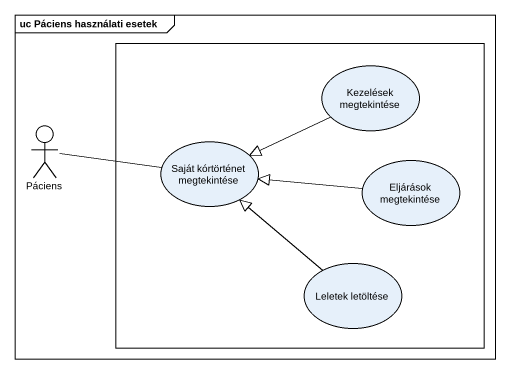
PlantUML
@startuml
mainframe uc Páciens használati esetek
rectangle " " as rectangle1 {
  usecase "Kezelések megtekintése" as Kezelések_megtekintése
  usecase "Saját kórtörténet megtekintése" as Saját_kórtörténet
  usecase "Eljárások megtekintése" as Eljárások_megtekintése
  usecase "Leletek letöltése" as Leletek_letöltése
}
actor Páciens
Kezelések_megtekintése -left-|> Saját_kórtörténet
Páciens -right- Saját_kórtörténet
Eljárások_megtekintése -left-|> Saját_kórtörténet
Leletek_letöltése -up-|> Saját_kórtörténet
@enduml
